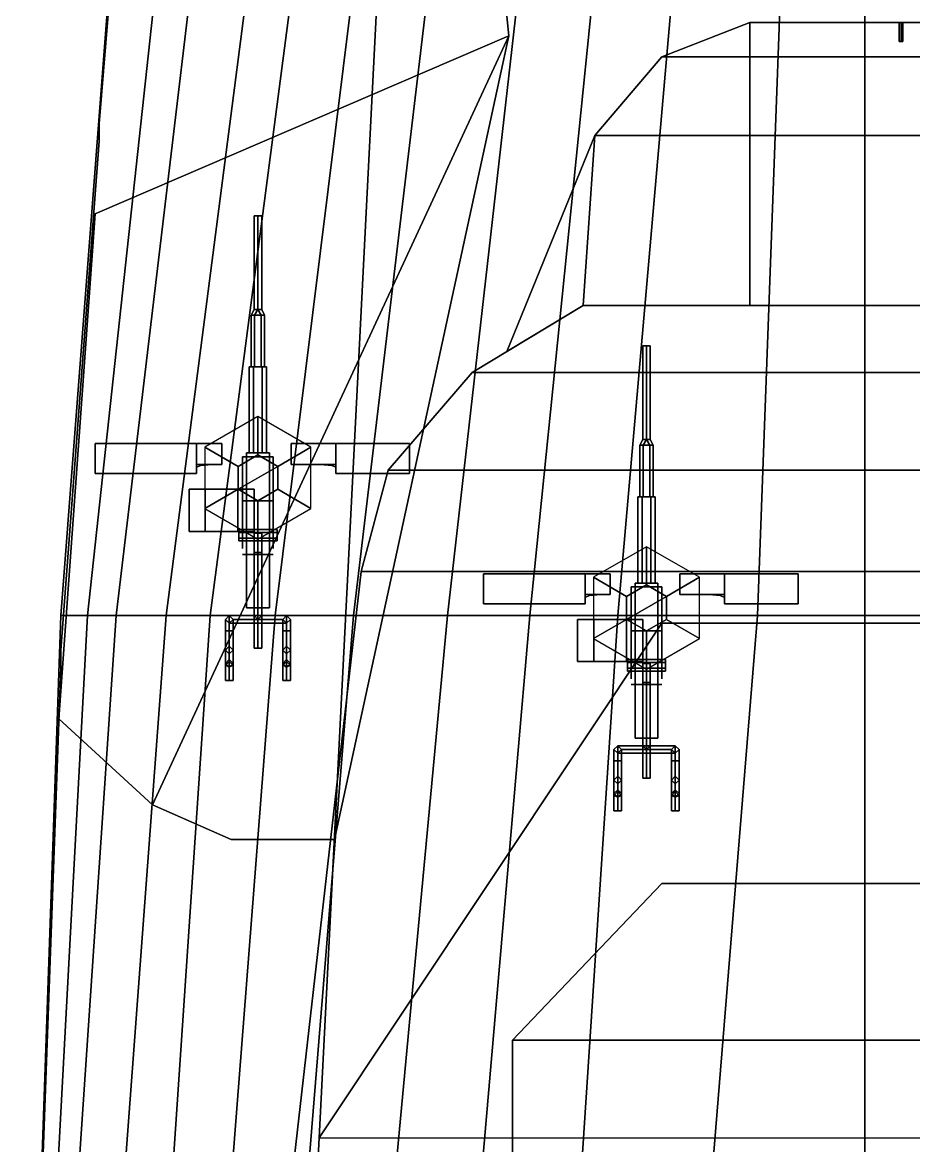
# Model space of a CAD drawing. Header units: millimetres. Extents: x -6 to 6, y -47 to 81.
# Drawn here: x -4.88 to -0.22, y 19.86 to 25.73 of the extents above; entities that cross this region are included whole.
import ezdxf

# ---------------------------------------------------------------- set-up
doc = ezdxf.new("R2010")
doc.units = ezdxf.units.MM
for name, color, linetype in [('gun', 1, 'Continuous'), ('rainings', 4, 'Continuous'), ('sleeve', 5, 'Continuous'), ('superstructure', 6, 'Continuous'), ('turret', 2, 'Continuous')]:
    doc.layers.add(name, color=color, linetype=linetype)

msp = doc.modelspace()

# ---------------------------------------------------------------- linework, layer by layer
for points in [[(-4.24, 28.35, 4.14), (-3.92, 28.35, 2.68), (-4.54, 22.63, 2.68), (-4.68, 22.63, 3.78)], [(-3.92, 28.35, 2.68), (-3.71, 28.35, 1.93), (-4.39, 22.63, 1.93), (-4.54, 22.63, 2.68)], [(-3.71, 28.35, 1.93), (-3.39, 28.35, 0.74), (-4.13, 22.63, 0.74), (-4.39, 22.63, 1.93)], [(-3.39, 28.35, 0.74), (-3.15, 28.35, 0.01), (-3.9, 22.63, 0.01), (-4.13, 22.63, 0.74)], [(-3.15, 28.35, 0.01), (-2.85, 28.35, -0.78), (-3.56, 22.63, -0.78), (-3.9, 22.63, 0.01)], [(-2.85, 28.35, -0.78), (-2.47, 28.35, -1.46), (-3.15, 22.63, -1.46), (-3.56, 22.63, -0.78)], [(-2.47, 28.35, -1.46), (-2.01, 28.35, -2.05), (-2.66, 22.63, -2.05), (-3.15, 22.63, -1.46)], [(-2.01, 28.35, -2.05), (-1.65, 28.35, -2.4), (-2.23, 22.63, -2.4), (-2.66, 22.63, -2.05)], [(-1.65, 28.35, -2.4), (-1.27, 28.35, -2.71), (-1.77, 22.63, -2.71), (-2.23, 22.63, -2.4)], [(-1.27, 28.35, -2.71), (-0.83, 28.35, -2.97), (-1.04, 22.63, -3.09), (-1.77, 22.63, -2.71)], [(-0.83, 28.35, -2.97), (-0.48, 28.35, -3.12), (-0.48, 22.63, -3.18), (-1.04, 22.63, -3.09)], [(0, 22.63, -3.2), (-0.48, 22.63, -3.18), (-0.48, 28.35, -3.12), (0, 28.35, -3.2)], [(-4.68, 22.63, 3.78), (-4.54, 22.63, 2.68), (-4.85, 16.85, 2.52), (-4.88, 16.85, 3.59)], [(-4.54, 22.63, 2.68), (-4.39, 22.63, 1.93), (-4.78, 16.85, 1.93), (-4.85, 16.85, 2.52)], [(-4.39, 22.63, 1.93), (-4.13, 22.63, 0.74), (-4.56, 16.85, 0.61), (-4.78, 16.85, 1.93)], [(-4.13, 22.63, 0.74), (-3.9, 22.63, 0.01), (-4.29, 16.85, -0.38), (-4.56, 16.85, 0.61)], [(-3.9, 22.63, 0.01), (-3.56, 22.63, -0.78), (-4.01, 16.85, -1.05), (-4.29, 16.85, -0.38)], [(-3.56, 22.63, -0.78), (-3.15, 22.63, -1.46), (-3.62, 16.85, -1.63), (-4.01, 16.85, -1.05)], [(-3.15, 22.63, -1.46), (-2.66, 22.63, -2.05), (-3.2, 16.85, -2.05), (-3.62, 16.85, -1.63)], [(-2.66, 22.63, -2.05), (-2.23, 22.63, -2.4), (-2.73, 16.85, -2.4), (-3.2, 16.85, -2.05)], [(-2.23, 22.63, -2.4), (-1.77, 22.63, -2.71), (-2.15, 16.85, -2.71), (-2.73, 16.85, -2.4)], [(-1.77, 22.63, -2.71), (-1.04, 22.63, -3.09), (-1.51, 16.85, -2.96), (-2.15, 16.85, -2.71)], [(-1.04, 22.63, -3.09), (-0.48, 22.63, -3.18), (-0.48, 16.85, -3.2), (-1.51, 16.85, -2.96)], [(0, 16.85, -3.2), (-0.48, 16.85, -3.2), (-0.48, 22.63, -3.18), (0, 22.63, -3.2)]]:
    msp.add_3dface(points)
at = {"layer": 'gun'}
for points in [[(-3.65, 24.72, 7.76), (-3.67, 24.72, 7.74), (-3.67, 24.23, 7.74), (-3.65, 24.23, 7.76)], [(-3.67, 24.72, 7.74), (-3.65, 24.72, 7.72), (-3.65, 24.23, 7.72), (-3.67, 24.23, 7.74)], [(-3.63, 24.72, 7.74), (-3.65, 24.72, 7.72), (-3.67, 24.72, 7.74), (-3.65, 24.72, 7.76)], [(-3.63, 24.72, 7.74), (-3.65, 24.72, 7.76), (-3.65, 24.23, 7.76), (-3.63, 24.23, 7.74)], [(-3.65, 24.72, 7.72), (-3.63, 24.72, 7.74), (-3.63, 24.23, 7.74), (-3.65, 24.23, 7.72)], [(-1.6, 24.04, 9.68), (-1.62, 24.04, 9.66), (-1.64, 24.04, 9.68), (-1.62, 24.04, 9.7)], [(-1.64, 24.04, 9.68), (-1.62, 24.04, 9.66), (-1.62, 23.55, 9.66), (-1.64, 23.55, 9.68)], [(-1.62, 24.04, 9.7), (-1.64, 24.04, 9.68), (-1.64, 23.55, 9.68), (-1.62, 23.55, 9.7)], [(-1.62, 24.04, 9.66), (-1.6, 24.04, 9.68), (-1.6, 23.55, 9.68), (-1.62, 23.55, 9.66)], [(-1.6, 24.04, 9.68), (-1.62, 24.04, 9.7), (-1.62, 23.55, 9.7), (-1.6, 23.55, 9.68)]]:
    msp.add_3dface(points, dxfattribs=at)
at = {"layer": 'rainings'}
for points in [[(-4.48, 25.2, 4.62), (-4.48, 25.2, 4.67), (-4.26, 27.87, 4.85), (-4.26, 27.87, 4.79)], [(-4.48, 25.2, 4.67), (-4.48, 25.2, 4.62), (-4.26, 27.87, 4.79), (-4.26, 27.87, 4.85)], [(-4.48, 25.2, 5.04), (-4.48, 25.2, 5.09), (-4.26, 27.87, 5.27), (-4.26, 27.87, 5.21)], [(-4.48, 25.2, 5.09), (-4.48, 25.2, 5.04), (-4.26, 27.87, 5.21), (-4.26, 27.87, 5.27)], [(-4.48, 25.11, 5.12), (-4.48, 25.2, 5.12), (-4.48, 25.2, 3.94), (-4.48, 25.11, 3.93)], [(-4.48, 25.2, 5.12), (-4.48, 25.11, 5.12), (-4.48, 25.11, 3.93), (-4.48, 25.2, 3.94)], [(-4.68, 22.45, 4.52), (-4.68, 22.45, 4.47), (-4.48, 25.11, 4.61), (-4.48, 25.11, 4.67)], [(-4.68, 22.45, 4.47), (-4.68, 22.45, 4.52), (-4.48, 25.11, 4.67), (-4.48, 25.11, 4.61)], [(-4.68, 22.45, 4.94), (-4.68, 22.45, 4.89), (-4.48, 25.11, 5.03), (-4.48, 25.11, 5.09)], [(-4.68, 22.45, 4.89), (-4.68, 22.45, 4.94), (-4.48, 25.11, 5.09), (-4.48, 25.11, 5.03)], [(-4.68, 22.36, 4.97), (-4.68, 22.45, 4.97), (-4.68, 22.45, 3.77), (-4.68, 22.36, 3.76)], [(-4.68, 22.45, 4.97), (-4.68, 22.36, 4.97), (-4.68, 22.36, 3.76), (-4.68, 22.45, 3.77)], [(-4.78, 19.58, 4.38), (-4.78, 19.58, 4.33), (-4.68, 22.36, 4.46), (-4.68, 22.36, 4.52)], [(-4.78, 19.58, 4.33), (-4.78, 19.58, 4.38), (-4.68, 22.36, 4.52), (-4.68, 22.36, 4.46)], [(-4.78, 19.58, 4.8), (-4.78, 19.58, 4.75), (-4.68, 22.36, 4.88), (-4.68, 22.36, 4.94)], [(-4.78, 19.58, 4.75), (-4.78, 19.58, 4.8), (-4.68, 22.36, 4.94), (-4.68, 22.36, 4.88)]]:
    msp.add_3dface(points, dxfattribs=at)
at = {"layer": 'sleeve'}
for points in [[(-0.3, 25.73, 8.65), (-0.29, 25.73, 8.64), (-0.29, 25.63, 8.64), (-0.3, 25.63, 8.65)], [(-0.29, 25.73, 8.66), (-0.3, 25.73, 8.65), (-0.3, 25.63, 8.65), (-0.29, 25.63, 8.66)], [(-0.29, 25.73, 8.64), (-0.28, 25.73, 8.65), (-0.28, 25.63, 8.65), (-0.29, 25.63, 8.64)], [(-0.28, 25.73, 8.65), (-0.29, 25.73, 8.66), (-0.29, 25.63, 8.66), (-0.28, 25.63, 8.65)], [(-0.29, 25.63, 8.66), (-0.3, 25.63, 8.65), (-0.29, 25.63, 8.64), (-0.28, 25.63, 8.65)], [(-3.65, 24.23, 7.76), (-3.67, 24.23, 7.74), (-3.685, 24.2, 7.74), (-3.6675, 24.2, 7.7703)], [(-3.67, 24.23, 7.74), (-3.65, 24.23, 7.72), (-3.6675, 24.2, 7.7097), (-3.685, 24.2, 7.74)], [(-3.6675, 24.2, 7.7703), (-3.685, 24.2, 7.74), (-3.685, 23.93, 7.74), (-3.6675, 23.93, 7.7703)], [(-3.685, 24.2, 7.74), (-3.6675, 24.2, 7.7097), (-3.6675, 23.93, 7.7097), (-3.685, 23.93, 7.74)], [(-3.65, 24.23, 7.76), (-3.65, 24.23, 7.76), (-3.6675, 24.2, 7.7703), (-3.6325, 24.2, 7.7703)], [(-3.65, 24.23, 7.72), (-3.65, 24.23, 7.72), (-3.6325, 24.2, 7.7097), (-3.6675, 24.2, 7.7097)], [(-3.6325, 24.2, 7.7703), (-3.6675, 24.2, 7.7703), (-3.6675, 23.93, 7.7703), (-3.6325, 23.93, 7.7703)], [(-3.6675, 24.2, 7.7097), (-3.6325, 24.2, 7.7097), (-3.6325, 23.93, 7.7097), (-3.6675, 23.93, 7.7097)], [(-3.63, 24.23, 7.74), (-3.65, 24.23, 7.76), (-3.6325, 24.2, 7.7703), (-3.615, 24.2, 7.74)], [(-3.65, 24.23, 7.72), (-3.63, 24.23, 7.74), (-3.615, 24.2, 7.74), (-3.6325, 24.2, 7.7097)], [(-3.615, 24.2, 7.74), (-3.6325, 24.2, 7.7703), (-3.6325, 23.93, 7.7703), (-3.615, 23.93, 7.74)], [(-3.6325, 24.2, 7.7097), (-3.615, 24.2, 7.74), (-3.615, 23.93, 7.74), (-3.6325, 23.93, 7.7097)], [(-3.6725, 23.93, 7.779), (-3.695, 23.93, 7.74), (-3.695, 23.48, 7.74), (-3.6725, 23.48, 7.779)], [(-3.695, 23.93, 7.74), (-3.6725, 23.93, 7.701), (-3.6725, 23.48, 7.701), (-3.695, 23.48, 7.74)], [(-3.605, 23.93, 7.74), (-3.695, 23.93, 7.74), (-3.6725, 23.93, 7.779), (-3.6275, 23.93, 7.779)], [(-3.6275, 23.93, 7.701), (-3.6725, 23.93, 7.701), (-3.695, 23.93, 7.74), (-3.605, 23.93, 7.74)], [(-3.6275, 23.93, 7.779), (-3.6725, 23.93, 7.779), (-3.6725, 23.48, 7.779), (-3.6275, 23.48, 7.779)], [(-3.6725, 23.93, 7.701), (-3.6275, 23.93, 7.701), (-3.6275, 23.48, 7.701), (-3.6725, 23.48, 7.701)], [(-3.605, 23.93, 7.74), (-3.6275, 23.93, 7.779), (-3.6275, 23.48, 7.779), (-3.605, 23.48, 7.74)], [(-3.6275, 23.93, 7.701), (-3.605, 23.93, 7.74), (-3.605, 23.48, 7.74), (-3.6275, 23.48, 7.701)], [(-1.64, 23.55, 9.68), (-1.62, 23.55, 9.66), (-1.6375, 23.52, 9.6497), (-1.655, 23.52, 9.68)], [(-1.62, 23.55, 9.7), (-1.64, 23.55, 9.68), (-1.655, 23.52, 9.68), (-1.6375, 23.52, 9.7103)], [(-1.62, 23.55, 9.66), (-1.62, 23.55, 9.66), (-1.6025, 23.52, 9.6497), (-1.6375, 23.52, 9.6497)], [(-1.62, 23.55, 9.7), (-1.62, 23.55, 9.7), (-1.6375, 23.52, 9.7103), (-1.6025, 23.52, 9.7103)], [(-1.62, 23.55, 9.66), (-1.6, 23.55, 9.68), (-1.585, 23.52, 9.68), (-1.6025, 23.52, 9.6497)], [(-1.6, 23.55, 9.68), (-1.62, 23.55, 9.7), (-1.6025, 23.52, 9.7103), (-1.585, 23.52, 9.68)], [(-1.655, 23.52, 9.68), (-1.6375, 23.52, 9.6497), (-1.6375, 23.25, 9.6497), (-1.655, 23.25, 9.68)], [(-1.6375, 23.52, 9.7103), (-1.655, 23.52, 9.68), (-1.655, 23.25, 9.68), (-1.6375, 23.25, 9.7103)], [(-1.6375, 23.52, 9.6497), (-1.6025, 23.52, 9.6497), (-1.6025, 23.25, 9.6497), (-1.6375, 23.25, 9.6497)], [(-1.6025, 23.52, 9.7103), (-1.6375, 23.52, 9.7103), (-1.6375, 23.25, 9.7103), (-1.6025, 23.25, 9.7103)], [(-1.6025, 23.52, 9.6497), (-1.585, 23.52, 9.68), (-1.585, 23.25, 9.68), (-1.6025, 23.25, 9.6497)], [(-1.585, 23.52, 9.68), (-1.6025, 23.52, 9.7103), (-1.6025, 23.25, 9.7103), (-1.585, 23.25, 9.68)], [(-3.59, 23.48, 7.81), (-3.59, 23.48, 7.69), (-3.71, 23.48, 7.69), (-3.71, 23.48, 7.81)], [(-3.71, 22.67, 7.81), (-3.59, 22.67, 7.81), (-3.59, 23.48, 7.81), (-3.71, 23.48, 7.81)], [(-3.71, 23.48, 7.69), (-3.59, 23.48, 7.69), (-3.59, 22.67, 7.69), (-3.71, 22.67, 7.69)], [(-3.71, 23.48, 7.81), (-3.71, 23.48, 7.69), (-3.71, 22.67, 7.69), (-3.71, 22.67, 7.81)], [(-3.59, 22.67, 7.81), (-3.59, 22.67, 7.69), (-3.59, 23.48, 7.69), (-3.59, 23.48, 7.81)], [(-3.925, 23.29, 8.0172), (-4.01, 23.29, 7.87), (-4.01, 23.07, 7.87), (-3.925, 23.07, 8.0172)], [(-3.67, 23.29, 7.87), (-4.01, 23.29, 7.87), (-3.925, 23.29, 8.0172), (-3.755, 23.29, 8.0172)], [(-4.01, 23.29, 7.87), (-3.925, 23.29, 7.7228), (-3.925, 23.07, 7.7228), (-4.01, 23.07, 7.87)], [(-3.755, 23.29, 7.7228), (-3.925, 23.29, 7.7228), (-4.01, 23.29, 7.87), (-3.67, 23.29, 7.87)], [(-3.925, 23.29, 7.7228), (-3.755, 23.29, 7.7228), (-3.755, 23.07, 7.7228), (-3.925, 23.07, 7.7228)], [(-3.755, 23.29, 8.0172), (-3.925, 23.29, 8.0172), (-3.925, 23.07, 8.0172), (-3.755, 23.07, 8.0172)], [(-3.67, 23.29, 7.87), (-3.755, 23.29, 8.0172), (-3.755, 23.07, 8.0172), (-3.67, 23.07, 7.87)], [(-3.755, 23.29, 7.7228), (-3.67, 23.29, 7.87), (-3.67, 23.07, 7.87), (-3.755, 23.07, 7.7228)], [(-1.5975, 23.25, 9.641), (-1.6425, 23.25, 9.641), (-1.665, 23.25, 9.68), (-1.575, 23.25, 9.68)], [(-1.575, 23.25, 9.68), (-1.665, 23.25, 9.68), (-1.6425, 23.25, 9.719), (-1.5975, 23.25, 9.719)], [(-1.665, 23.25, 9.68), (-1.6425, 23.25, 9.641), (-1.6425, 22.8, 9.641), (-1.665, 22.8, 9.68)], [(-1.6425, 23.25, 9.719), (-1.665, 23.25, 9.68), (-1.665, 22.8, 9.68), (-1.6425, 22.8, 9.719)], [(-1.6425, 23.25, 9.641), (-1.5975, 23.25, 9.641), (-1.5975, 22.8, 9.641), (-1.6425, 22.8, 9.641)], [(-1.5975, 23.25, 9.719), (-1.6425, 23.25, 9.719), (-1.6425, 22.8, 9.719), (-1.5975, 22.8, 9.719)], [(-1.5975, 23.25, 9.641), (-1.575, 23.25, 9.68), (-1.575, 22.8, 9.68), (-1.5975, 22.8, 9.641)], [(-1.575, 23.25, 9.68), (-1.5975, 23.25, 9.719), (-1.5975, 22.8, 9.719), (-1.575, 22.8, 9.68)], [(-4.01, 23.07, 7.87), (-3.67, 23.07, 7.87), (-3.755, 23.07, 8.0172), (-3.925, 23.07, 8.0172)], [(-3.925, 23.07, 7.7228), (-3.755, 23.07, 7.7228), (-3.67, 23.07, 7.87), (-4.01, 23.07, 7.87)], [(-3.55, 23.065, 7.756), (-3.55, 23.08, 7.73), (-3.75, 23.08, 7.73), (-3.75, 23.065, 7.756)], [(-3.55, 23.08, 7.73), (-3.55, 23.065, 7.704), (-3.75, 23.065, 7.704), (-3.75, 23.08, 7.73)], [(-3.75, 23.035, 7.756), (-3.75, 23.065, 7.756), (-3.75, 23.08, 7.73), (-3.75, 23.02, 7.73)], [(-3.75, 23.02, 7.73), (-3.75, 23.08, 7.73), (-3.75, 23.065, 7.704), (-3.75, 23.035, 7.704)], [(-3.55, 23.02, 7.73), (-3.55, 23.08, 7.73), (-3.55, 23.065, 7.756), (-3.55, 23.035, 7.756)], [(-3.55, 23.035, 7.704), (-3.55, 23.065, 7.704), (-3.55, 23.08, 7.73), (-3.55, 23.02, 7.73)], [(-3.55, 23.035, 7.756), (-3.55, 23.065, 7.756), (-3.75, 23.065, 7.756), (-3.75, 23.035, 7.756)], [(-3.55, 23.065, 7.704), (-3.55, 23.035, 7.704), (-3.75, 23.035, 7.704), (-3.75, 23.065, 7.704)], [(-3.55, 23.02, 7.73), (-3.55, 23.035, 7.756), (-3.75, 23.035, 7.756), (-3.75, 23.02, 7.73)], [(-3.55, 23.035, 7.704), (-3.55, 23.02, 7.73), (-3.75, 23.02, 7.73), (-3.75, 23.035, 7.704)], [(-3.65, 23.06, 7.69), (-3.67, 23.06, 7.67), (-3.67, 22.63, 7.67), (-3.65, 22.61, 7.69)], [(-3.67, 23.06, 7.67), (-3.65, 23.06, 7.65), (-3.65, 22.61, 7.65), (-3.67, 22.63, 7.67)], [(-3.63, 23.06, 7.67), (-3.65, 23.06, 7.69), (-3.65, 22.61, 7.69), (-3.63, 22.63, 7.67)], [(-3.65, 23.06, 7.65), (-3.63, 23.06, 7.67), (-3.63, 22.63, 7.67), (-3.65, 22.61, 7.65)], [(-3.63, 22.96, 8.06), (-3.65, 22.96, 8.04), (-3.67, 22.96, 8.06), (-3.65, 22.96, 8.08)], [(-3.67, 22.96, 8.06), (-3.65, 22.96, 8.04), (-3.65, 22.46, 8.04), (-3.67, 22.46, 8.06)], [(-3.65, 22.96, 8.08), (-3.67, 22.96, 8.06), (-3.67, 22.46, 8.06), (-3.65, 22.46, 8.08)], [(-3.65, 22.96, 8.04), (-3.63, 22.96, 8.06), (-3.63, 22.46, 8.06), (-3.65, 22.46, 8.04)], [(-3.63, 22.96, 8.06), (-3.65, 22.96, 8.08), (-3.65, 22.46, 8.08), (-3.63, 22.46, 8.06)], [(-3.73, 22.95, 8.16), (-3.69, 22.95, 8.2293), (-3.61, 22.95, 8.2293), (-3.57, 22.95, 8.16)], [(-3.57, 22.95, 8.16), (-3.61, 22.95, 8.2293), (-3.69, 22.95, 8.2293), (-3.73, 22.95, 8.16)], [(-3.61, 22.95, 8.0907), (-3.57, 22.95, 8.16), (-3.73, 22.95, 8.16), (-3.69, 22.95, 8.0907)], [(-3.69, 22.95, 8.0907), (-3.73, 22.95, 8.16), (-3.57, 22.95, 8.16), (-3.61, 22.95, 8.0907)], [(-3.65, 22.95, 7.81), (-3.65, 22.81, 8.05), (-3.65, 22.71, 8.05), (-3.65, 22.86, 7.81)], [(-3.65, 22.86, 7.81), (-3.65, 22.71, 8.05), (-3.65, 22.81, 8.05), (-3.65, 22.95, 7.81)], [(-1.68, 22.8, 9.75), (-1.68, 22.8, 9.63), (-1.68, 21.99, 9.63), (-1.68, 21.99, 9.75)], [(-1.68, 22.8, 9.63), (-1.56, 22.8, 9.63), (-1.56, 21.99, 9.63), (-1.68, 21.99, 9.63)], [(-1.68, 21.99, 9.75), (-1.56, 21.99, 9.75), (-1.56, 22.8, 9.75), (-1.68, 22.8, 9.75)], [(-1.56, 22.8, 9.75), (-1.56, 22.8, 9.63), (-1.68, 22.8, 9.63), (-1.68, 22.8, 9.75)], [(-1.56, 21.99, 9.75), (-1.56, 21.99, 9.63), (-1.56, 22.8, 9.63), (-1.56, 22.8, 9.75)], [(-3.71, 22.67, 7.69), (-3.59, 22.67, 7.69), (-3.59, 22.67, 7.81), (-3.71, 22.67, 7.81)], [(-3.8, 22.63, 7.67), (-3.82, 22.61, 7.65), (-3.82, 22.61, 7.85), (-3.8, 22.63, 7.87)], [(-3.8, 22.63, 7.87), (-3.82, 22.61, 7.85), (-3.82, 22.55, 7.91), (-3.8, 22.55, 7.93)], [(-3.82, 22.61, 7.65), (-3.8, 22.59, 7.67), (-3.8, 22.59, 7.83), (-3.82, 22.61, 7.85)], [(-3.82, 22.61, 7.85), (-3.8, 22.59, 7.83), (-3.8, 22.55, 7.89), (-3.82, 22.55, 7.91)], [(-3.8, 22.63, 7.67), (-3.78, 22.61, 7.69), (-3.52, 22.61, 7.69), (-3.5, 22.63, 7.67)], [(-3.78, 22.61, 7.65), (-3.8, 22.63, 7.67), (-3.5, 22.63, 7.67), (-3.52, 22.61, 7.65)], [(-3.78, 22.61, 7.65), (-3.8, 22.63, 7.67), (-3.8, 22.63, 7.87), (-3.78, 22.61, 7.85)], [(-3.78, 22.61, 7.85), (-3.8, 22.63, 7.87), (-3.8, 22.55, 7.93), (-3.78, 22.55, 7.91)], [(-3.8, 22.59, 7.67), (-3.78, 22.61, 7.65), (-3.78, 22.61, 7.85), (-3.8, 22.59, 7.83)], [(-3.78, 22.61, 7.69), (-3.8, 22.59, 7.67), (-3.5, 22.59, 7.67), (-3.52, 22.61, 7.69)], [(-3.8, 22.59, 7.67), (-3.78, 22.61, 7.65), (-3.52, 22.61, 7.65), (-3.5, 22.59, 7.67)], [(-3.8, 22.59, 7.83), (-3.78, 22.61, 7.85), (-3.78, 22.55, 7.91), (-3.8, 22.55, 7.89)], [(-3.5, 22.63, 7.67), (-3.52, 22.61, 7.65), (-3.52, 22.61, 7.85), (-3.5, 22.63, 7.87)], [(-3.5, 22.63, 7.87), (-3.52, 22.61, 7.85), (-3.52, 22.55, 7.91), (-3.5, 22.55, 7.93)], [(-3.52, 22.61, 7.65), (-3.5, 22.59, 7.67), (-3.5, 22.59, 7.83), (-3.52, 22.61, 7.85)], [(-3.52, 22.61, 7.85), (-3.5, 22.59, 7.83), (-3.5, 22.55, 7.89), (-3.52, 22.55, 7.91)], [(-3.48, 22.61, 7.65), (-3.5, 22.63, 7.67), (-3.5, 22.63, 7.87), (-3.48, 22.61, 7.85)], [(-3.48, 22.61, 7.85), (-3.5, 22.63, 7.87), (-3.5, 22.55, 7.93), (-3.48, 22.55, 7.91)], [(-3.5, 22.59, 7.67), (-3.48, 22.61, 7.65), (-3.48, 22.61, 7.85), (-3.5, 22.59, 7.83)], [(-3.5, 22.59, 7.83), (-3.48, 22.61, 7.85), (-3.48, 22.55, 7.91), (-3.5, 22.55, 7.89)], [(-1.725, 22.61, 9.6628), (-1.895, 22.61, 9.6628), (-1.98, 22.61, 9.81), (-1.64, 22.61, 9.81)], [(-1.98, 22.61, 9.81), (-1.895, 22.61, 9.6628), (-1.895, 22.39, 9.6628), (-1.98, 22.39, 9.81)], [(-1.64, 22.61, 9.81), (-1.98, 22.61, 9.81), (-1.895, 22.61, 9.9572), (-1.725, 22.61, 9.9572)], [(-1.895, 22.61, 9.9572), (-1.98, 22.61, 9.81), (-1.98, 22.39, 9.81), (-1.895, 22.39, 9.9572)], [(-1.725, 22.61, 9.9572), (-1.895, 22.61, 9.9572), (-1.895, 22.39, 9.9572), (-1.725, 22.39, 9.9572)], [(-1.895, 22.61, 9.6628), (-1.725, 22.61, 9.6628), (-1.725, 22.39, 9.6628), (-1.895, 22.39, 9.6628)], [(-1.725, 22.61, 9.6628), (-1.64, 22.61, 9.81), (-1.64, 22.39, 9.81), (-1.725, 22.39, 9.6628)], [(-1.64, 22.61, 9.81), (-1.725, 22.61, 9.9572), (-1.725, 22.39, 9.9572), (-1.64, 22.39, 9.81)], [(-3.8, 22.55, 7.93), (-3.82, 22.55, 7.91), (-3.82, 22.45, 7.91), (-3.8, 22.47, 7.93)], [(-3.82, 22.55, 7.91), (-3.8, 22.55, 7.89), (-3.8, 22.47, 7.89), (-3.82, 22.45, 7.91)], [(-3.78, 22.55, 7.91), (-3.8, 22.55, 7.93), (-3.8, 22.47, 7.93), (-3.78, 22.45, 7.91)], [(-3.8, 22.55, 7.89), (-3.78, 22.55, 7.91), (-3.78, 22.45, 7.91), (-3.8, 22.47, 7.89)], [(-3.5, 22.55, 7.93), (-3.52, 22.55, 7.91), (-3.52, 22.45, 7.91), (-3.5, 22.47, 7.93)], [(-3.52, 22.55, 7.91), (-3.5, 22.55, 7.89), (-3.5, 22.47, 7.89), (-3.52, 22.45, 7.91)], [(-3.48, 22.55, 7.91), (-3.5, 22.55, 7.93), (-3.5, 22.47, 7.93), (-3.48, 22.45, 7.91)], [(-3.5, 22.55, 7.89), (-3.48, 22.55, 7.91), (-3.48, 22.45, 7.91), (-3.5, 22.47, 7.89)], [(-3.8, 22.47, 7.98), (-3.82, 22.45, 7.96), (-3.82, 22.38, 8.01), (-3.8, 22.4, 8.03)], [(-3.8, 22.47, 7.83), (-3.82, 22.45, 7.85), (-3.82, 22.45, 7.96), (-3.8, 22.47, 7.98)], [(-3.8, 22.39, 7.77), (-3.82, 22.37, 7.8), (-3.82, 22.45, 7.85), (-3.8, 22.47, 7.83)], [(-3.82, 22.45, 7.96), (-3.8, 22.43, 7.94), (-3.8, 22.36, 7.99), (-3.82, 22.38, 8.01)], [(-3.82, 22.45, 7.85), (-3.8, 22.43, 7.87), (-3.8, 22.43, 7.94), (-3.82, 22.45, 7.96)], [(-3.82, 22.37, 7.8), (-3.8, 22.36, 7.82), (-3.8, 22.43, 7.87), (-3.82, 22.45, 7.85)], [(-3.78, 22.45, 7.96), (-3.8, 22.47, 7.98), (-3.8, 22.4, 8.03), (-3.78, 22.38, 8.01)], [(-3.78, 22.45, 7.85), (-3.8, 22.47, 7.83), (-3.8, 22.47, 7.98), (-3.78, 22.45, 7.96)], [(-3.78, 22.37, 7.8), (-3.8, 22.39, 7.77), (-3.8, 22.47, 7.83), (-3.78, 22.45, 7.85)], [(-3.8, 22.43, 7.94), (-3.78, 22.45, 7.96), (-3.78, 22.38, 8.01), (-3.8, 22.36, 7.99)], [(-3.8, 22.43, 7.87), (-3.78, 22.45, 7.85), (-3.78, 22.45, 7.96), (-3.8, 22.43, 7.94)], [(-3.8, 22.36, 7.82), (-3.78, 22.37, 7.8), (-3.78, 22.45, 7.85), (-3.8, 22.43, 7.87)], [(-3.65, 22.46, 8.08), (-3.67, 22.46, 8.06), (-3.65, 22.46, 8.04), (-3.63, 22.46, 8.06)], [(-3.5, 22.47, 7.98), (-3.52, 22.45, 7.96), (-3.52, 22.38, 8.01), (-3.5, 22.4, 8.03)], [(-3.5, 22.47, 7.83), (-3.52, 22.45, 7.85), (-3.52, 22.45, 7.96), (-3.5, 22.47, 7.98)], [(-3.5, 22.39, 7.77), (-3.52, 22.37, 7.8), (-3.52, 22.45, 7.85), (-3.5, 22.47, 7.83)], [(-3.52, 22.45, 7.96), (-3.5, 22.43, 7.94), (-3.5, 22.36, 7.99), (-3.52, 22.38, 8.01)], [(-3.52, 22.45, 7.85), (-3.5, 22.43, 7.87), (-3.5, 22.43, 7.94), (-3.52, 22.45, 7.96)], [(-3.52, 22.37, 7.8), (-3.5, 22.36, 7.82), (-3.5, 22.43, 7.87), (-3.52, 22.45, 7.85)], [(-3.48, 22.45, 7.96), (-3.5, 22.47, 7.98), (-3.5, 22.4, 8.03), (-3.48, 22.38, 8.01)], [(-3.48, 22.45, 7.85), (-3.5, 22.47, 7.83), (-3.5, 22.47, 7.98), (-3.48, 22.45, 7.96)], [(-3.48, 22.37, 7.8), (-3.5, 22.39, 7.77), (-3.5, 22.47, 7.83), (-3.48, 22.45, 7.85)], [(-3.5, 22.43, 7.94), (-3.48, 22.45, 7.96), (-3.48, 22.38, 8.01), (-3.5, 22.36, 7.99)], [(-3.5, 22.43, 7.87), (-3.48, 22.45, 7.85), (-3.48, 22.45, 7.96), (-3.5, 22.43, 7.94)], [(-3.5, 22.36, 7.82), (-3.48, 22.37, 7.8), (-3.48, 22.45, 7.85), (-3.5, 22.43, 7.87)], [(-3.82, 22.29, 8.01), (-3.8, 22.29, 8.03), (-3.8, 22.4, 8.03), (-3.82, 22.38, 8.01)], [(-3.8, 22.39, 7.77), (-3.78, 22.37, 7.8), (-3.8, 22.36, 7.82), (-3.82, 22.37, 7.8)], [(-3.8, 22.29, 7.99), (-3.82, 22.29, 8.01), (-3.82, 22.38, 8.01), (-3.8, 22.36, 7.99)], [(-3.8, 22.29, 8.03), (-3.78, 22.29, 8.01), (-3.78, 22.38, 8.01), (-3.8, 22.4, 8.03)], [(-3.78, 22.29, 8.01), (-3.8, 22.29, 7.99), (-3.8, 22.36, 7.99), (-3.78, 22.38, 8.01)], [(-3.52, 22.29, 8.01), (-3.5, 22.29, 8.03), (-3.5, 22.4, 8.03), (-3.52, 22.38, 8.01)], [(-3.5, 22.39, 7.77), (-3.48, 22.37, 7.8), (-3.5, 22.36, 7.82), (-3.52, 22.37, 7.8)], [(-3.5, 22.29, 7.99), (-3.52, 22.29, 8.01), (-3.52, 22.38, 8.01), (-3.5, 22.36, 7.99)], [(-3.5, 22.29, 8.03), (-3.48, 22.29, 8.01), (-3.48, 22.38, 8.01), (-3.5, 22.4, 8.03)], [(-3.48, 22.29, 8.01), (-3.5, 22.29, 7.99), (-3.5, 22.36, 7.99), (-3.48, 22.38, 8.01)], [(-1.895, 22.39, 9.6628), (-1.725, 22.39, 9.6628), (-1.64, 22.39, 9.81), (-1.98, 22.39, 9.81)], [(-1.98, 22.39, 9.81), (-1.64, 22.39, 9.81), (-1.725, 22.39, 9.9572), (-1.895, 22.39, 9.9572)], [(-1.72, 22.34, 9.67), (-1.72, 22.4, 9.67), (-1.72, 22.385, 9.644), (-1.72, 22.355, 9.644)], [(-1.72, 22.355, 9.696), (-1.72, 22.385, 9.696), (-1.72, 22.4, 9.67), (-1.72, 22.34, 9.67)], [(-1.52, 22.4, 9.67), (-1.52, 22.385, 9.644), (-1.72, 22.385, 9.644), (-1.72, 22.4, 9.67)], [(-1.52, 22.385, 9.696), (-1.52, 22.4, 9.67), (-1.72, 22.4, 9.67), (-1.72, 22.385, 9.696)], [(-1.52, 22.385, 9.644), (-1.52, 22.355, 9.644), (-1.72, 22.355, 9.644), (-1.72, 22.385, 9.644)], [(-1.52, 22.355, 9.696), (-1.52, 22.385, 9.696), (-1.72, 22.385, 9.696), (-1.72, 22.355, 9.696)], [(-1.64, 22.38, 9.61), (-1.62, 22.38, 9.59), (-1.62, 21.93, 9.59), (-1.64, 21.95, 9.61)], [(-1.62, 22.38, 9.63), (-1.64, 22.38, 9.61), (-1.64, 21.95, 9.61), (-1.62, 21.93, 9.63)], [(-1.62, 22.38, 9.59), (-1.6, 22.38, 9.61), (-1.6, 21.95, 9.61), (-1.62, 21.93, 9.59)], [(-1.6, 22.38, 9.61), (-1.62, 22.38, 9.63), (-1.62, 21.93, 9.63), (-1.6, 21.95, 9.61)], [(-1.52, 22.355, 9.644), (-1.52, 22.385, 9.644), (-1.52, 22.4, 9.67), (-1.52, 22.34, 9.67)], [(-1.52, 22.34, 9.67), (-1.52, 22.4, 9.67), (-1.52, 22.385, 9.696), (-1.52, 22.355, 9.696)], [(-1.52, 22.355, 9.644), (-1.52, 22.34, 9.67), (-1.72, 22.34, 9.67), (-1.72, 22.355, 9.644)], [(-1.52, 22.34, 9.67), (-1.52, 22.355, 9.696), (-1.72, 22.355, 9.696), (-1.72, 22.34, 9.67)], [(-3.8, 22.29, 7.99), (-3.78, 22.29, 8.01), (-3.8, 22.29, 8.03), (-3.82, 22.29, 8.01)], [(-3.5, 22.29, 7.99), (-3.48, 22.29, 8.01), (-3.5, 22.29, 8.03), (-3.52, 22.29, 8.01)], [(-1.66, 22.27, 10.0307), (-1.7, 22.27, 10.1), (-1.54, 22.27, 10.1), (-1.58, 22.27, 10.0307)], [(-1.58, 22.27, 10.0307), (-1.54, 22.27, 10.1), (-1.7, 22.27, 10.1), (-1.66, 22.27, 10.0307)], [(-1.54, 22.27, 10.1), (-1.58, 22.27, 10.1693), (-1.66, 22.27, 10.1693), (-1.7, 22.27, 10.1)], [(-1.7, 22.27, 10.1), (-1.66, 22.27, 10.1693), (-1.58, 22.27, 10.1693), (-1.54, 22.27, 10.1)], [(-1.62, 22.28, 10.02), (-1.64, 22.28, 10), (-1.64, 21.78, 10), (-1.62, 21.78, 10.02)], [(-1.64, 22.28, 10), (-1.62, 22.28, 9.98), (-1.62, 21.78, 9.98), (-1.64, 21.78, 10)], [(-1.6, 22.28, 10), (-1.62, 22.28, 9.98), (-1.64, 22.28, 10), (-1.62, 22.28, 10.02)], [(-1.6, 22.28, 10), (-1.62, 22.28, 10.02), (-1.62, 21.78, 10.02), (-1.6, 21.78, 10)], [(-1.62, 22.28, 9.98), (-1.6, 22.28, 10), (-1.6, 21.78, 10), (-1.62, 21.78, 9.98)], [(-1.62, 22.18, 9.75), (-1.62, 22.03, 9.99), (-1.62, 22.13, 9.99), (-1.62, 22.27, 9.75)], [(-1.62, 22.27, 9.75), (-1.62, 22.13, 9.99), (-1.62, 22.03, 9.99), (-1.62, 22.18, 9.75)], [(-1.68, 21.99, 9.63), (-1.56, 21.99, 9.63), (-1.56, 21.99, 9.75), (-1.68, 21.99, 9.75)], [(-1.77, 21.95, 9.81), (-1.79, 21.93, 9.79), (-1.79, 21.87, 9.85), (-1.77, 21.87, 9.87)], [(-1.77, 21.95, 9.61), (-1.79, 21.93, 9.59), (-1.79, 21.93, 9.79), (-1.77, 21.95, 9.81)], [(-1.79, 21.93, 9.79), (-1.77, 21.91, 9.77), (-1.77, 21.87, 9.83), (-1.79, 21.87, 9.85)], [(-1.79, 21.93, 9.59), (-1.77, 21.91, 9.61), (-1.77, 21.91, 9.77), (-1.79, 21.93, 9.79)], [(-1.75, 21.93, 9.79), (-1.77, 21.95, 9.81), (-1.77, 21.87, 9.87), (-1.75, 21.87, 9.85)], [(-1.75, 21.93, 9.59), (-1.77, 21.95, 9.61), (-1.77, 21.95, 9.81), (-1.75, 21.93, 9.79)], [(-1.75, 21.93, 9.59), (-1.77, 21.95, 9.61), (-1.47, 21.95, 9.61), (-1.49, 21.93, 9.59)], [(-1.77, 21.95, 9.61), (-1.75, 21.93, 9.63), (-1.49, 21.93, 9.63), (-1.47, 21.95, 9.61)], [(-1.77, 21.91, 9.77), (-1.75, 21.93, 9.79), (-1.75, 21.87, 9.85), (-1.77, 21.87, 9.83)], [(-1.77, 21.91, 9.61), (-1.75, 21.93, 9.59), (-1.49, 21.93, 9.59), (-1.47, 21.91, 9.61)], [(-1.75, 21.93, 9.63), (-1.77, 21.91, 9.61), (-1.47, 21.91, 9.61), (-1.49, 21.93, 9.63)], [(-1.77, 21.91, 9.61), (-1.75, 21.93, 9.59), (-1.75, 21.93, 9.79), (-1.77, 21.91, 9.77)], [(-1.47, 21.95, 9.81), (-1.49, 21.93, 9.79), (-1.49, 21.87, 9.85), (-1.47, 21.87, 9.87)], [(-1.47, 21.95, 9.61), (-1.49, 21.93, 9.59), (-1.49, 21.93, 9.79), (-1.47, 21.95, 9.81)], [(-1.49, 21.93, 9.79), (-1.47, 21.91, 9.77), (-1.47, 21.87, 9.83), (-1.49, 21.87, 9.85)], [(-1.49, 21.93, 9.59), (-1.47, 21.91, 9.61), (-1.47, 21.91, 9.77), (-1.49, 21.93, 9.79)], [(-1.45, 21.93, 9.79), (-1.47, 21.95, 9.81), (-1.47, 21.87, 9.87), (-1.45, 21.87, 9.85)], [(-1.45, 21.93, 9.59), (-1.47, 21.95, 9.61), (-1.47, 21.95, 9.81), (-1.45, 21.93, 9.79)], [(-1.47, 21.91, 9.77), (-1.45, 21.93, 9.79), (-1.45, 21.87, 9.85), (-1.47, 21.87, 9.83)], [(-1.47, 21.91, 9.61), (-1.45, 21.93, 9.59), (-1.45, 21.93, 9.79), (-1.47, 21.91, 9.77)], [(-1.79, 21.87, 9.85), (-1.77, 21.87, 9.83), (-1.77, 21.79, 9.83), (-1.79, 21.77, 9.85)], [(-1.77, 21.87, 9.87), (-1.79, 21.87, 9.85), (-1.79, 21.77, 9.85), (-1.77, 21.79, 9.87)], [(-1.77, 21.87, 9.83), (-1.75, 21.87, 9.85), (-1.75, 21.77, 9.85), (-1.77, 21.79, 9.83)], [(-1.75, 21.87, 9.85), (-1.77, 21.87, 9.87), (-1.77, 21.79, 9.87), (-1.75, 21.77, 9.85)], [(-1.49, 21.87, 9.85), (-1.47, 21.87, 9.83), (-1.47, 21.79, 9.83), (-1.49, 21.77, 9.85)], [(-1.47, 21.87, 9.87), (-1.49, 21.87, 9.85), (-1.49, 21.77, 9.85), (-1.47, 21.79, 9.87)], [(-1.47, 21.87, 9.83), (-1.45, 21.87, 9.85), (-1.45, 21.77, 9.85), (-1.47, 21.79, 9.83)], [(-1.45, 21.87, 9.85), (-1.47, 21.87, 9.87), (-1.47, 21.79, 9.87), (-1.45, 21.77, 9.85)], [(-1.77, 21.71, 9.71), (-1.79, 21.69, 9.74), (-1.79, 21.77, 9.79), (-1.77, 21.79, 9.77)], [(-1.77, 21.79, 9.77), (-1.79, 21.77, 9.79), (-1.79, 21.77, 9.9), (-1.77, 21.79, 9.92)], [(-1.77, 21.79, 9.92), (-1.79, 21.77, 9.9), (-1.79, 21.7, 9.95), (-1.77, 21.72, 9.97)], [(-1.75, 21.69, 9.74), (-1.77, 21.71, 9.71), (-1.77, 21.79, 9.77), (-1.75, 21.77, 9.79)], [(-1.75, 21.77, 9.79), (-1.77, 21.79, 9.77), (-1.77, 21.79, 9.92), (-1.75, 21.77, 9.9)], [(-1.75, 21.77, 9.9), (-1.77, 21.79, 9.92), (-1.77, 21.72, 9.97), (-1.75, 21.7, 9.95)], [(-1.62, 21.78, 10.02), (-1.64, 21.78, 10), (-1.62, 21.78, 9.98), (-1.6, 21.78, 10)], [(-1.47, 21.71, 9.71), (-1.49, 21.69, 9.74), (-1.49, 21.77, 9.79), (-1.47, 21.79, 9.77)], [(-1.47, 21.79, 9.77), (-1.49, 21.77, 9.79), (-1.49, 21.77, 9.9), (-1.47, 21.79, 9.92)], [(-1.47, 21.79, 9.92), (-1.49, 21.77, 9.9), (-1.49, 21.7, 9.95), (-1.47, 21.72, 9.97)], [(-1.45, 21.69, 9.74), (-1.47, 21.71, 9.71), (-1.47, 21.79, 9.77), (-1.45, 21.77, 9.79)], [(-1.45, 21.77, 9.79), (-1.47, 21.79, 9.77), (-1.47, 21.79, 9.92), (-1.45, 21.77, 9.9)], [(-1.45, 21.77, 9.9), (-1.47, 21.79, 9.92), (-1.47, 21.72, 9.97), (-1.45, 21.7, 9.95)], [(-1.79, 21.69, 9.74), (-1.77, 21.68, 9.76), (-1.77, 21.75, 9.81), (-1.79, 21.77, 9.79)], [(-1.79, 21.77, 9.79), (-1.77, 21.75, 9.81), (-1.77, 21.75, 9.88), (-1.79, 21.77, 9.9)], [(-1.79, 21.77, 9.9), (-1.77, 21.75, 9.88), (-1.77, 21.68, 9.93), (-1.79, 21.7, 9.95)], [(-1.79, 21.61, 9.95), (-1.77, 21.61, 9.97), (-1.77, 21.72, 9.97), (-1.79, 21.7, 9.95)], [(-1.77, 21.68, 9.76), (-1.75, 21.69, 9.74), (-1.75, 21.77, 9.79), (-1.77, 21.75, 9.81)], [(-1.77, 21.75, 9.81), (-1.75, 21.77, 9.79), (-1.75, 21.77, 9.9), (-1.77, 21.75, 9.88)], [(-1.77, 21.75, 9.88), (-1.75, 21.77, 9.9), (-1.75, 21.7, 9.95), (-1.77, 21.68, 9.93)], [(-1.77, 21.61, 9.97), (-1.75, 21.61, 9.95), (-1.75, 21.7, 9.95), (-1.77, 21.72, 9.97)], [(-1.49, 21.69, 9.74), (-1.47, 21.68, 9.76), (-1.47, 21.75, 9.81), (-1.49, 21.77, 9.79)], [(-1.49, 21.77, 9.79), (-1.47, 21.75, 9.81), (-1.47, 21.75, 9.88), (-1.49, 21.77, 9.9)], [(-1.49, 21.77, 9.9), (-1.47, 21.75, 9.88), (-1.47, 21.68, 9.93), (-1.49, 21.7, 9.95)], [(-1.49, 21.61, 9.95), (-1.47, 21.61, 9.97), (-1.47, 21.72, 9.97), (-1.49, 21.7, 9.95)], [(-1.47, 21.68, 9.76), (-1.45, 21.69, 9.74), (-1.45, 21.77, 9.79), (-1.47, 21.75, 9.81)], [(-1.47, 21.75, 9.81), (-1.45, 21.77, 9.79), (-1.45, 21.77, 9.9), (-1.47, 21.75, 9.88)], [(-1.47, 21.75, 9.88), (-1.45, 21.77, 9.9), (-1.45, 21.7, 9.95), (-1.47, 21.68, 9.93)], [(-1.47, 21.61, 9.97), (-1.45, 21.61, 9.95), (-1.45, 21.7, 9.95), (-1.47, 21.72, 9.97)], [(-1.77, 21.71, 9.71), (-1.75, 21.69, 9.74), (-1.77, 21.68, 9.76), (-1.79, 21.69, 9.74)], [(-1.77, 21.61, 9.93), (-1.79, 21.61, 9.95), (-1.79, 21.7, 9.95), (-1.77, 21.68, 9.93)], [(-1.75, 21.61, 9.95), (-1.77, 21.61, 9.93), (-1.77, 21.68, 9.93), (-1.75, 21.7, 9.95)], [(-1.47, 21.71, 9.71), (-1.45, 21.69, 9.74), (-1.47, 21.68, 9.76), (-1.49, 21.69, 9.74)], [(-1.47, 21.61, 9.93), (-1.49, 21.61, 9.95), (-1.49, 21.7, 9.95), (-1.47, 21.68, 9.93)], [(-1.45, 21.61, 9.95), (-1.47, 21.61, 9.93), (-1.47, 21.68, 9.93), (-1.45, 21.7, 9.95)], [(-1.77, 21.61, 9.93), (-1.75, 21.61, 9.95), (-1.77, 21.61, 9.97), (-1.79, 21.61, 9.95)], [(-1.47, 21.61, 9.93), (-1.45, 21.61, 9.95), (-1.47, 21.61, 9.97), (-1.49, 21.61, 9.95)]]:
    msp.add_3dface(points, dxfattribs=at)
at = {"layer": 'superstructure'}
for points in [[(-4.68, 22.63, 3.78), (4.68, 22.63, 3.78), (4.24, 28.35, 4.14), (-4.24, 28.35, 4.14)], [(-2.34, 25.66, 7.62), (-2.45, 26.77, 7.65), (-2.45, 26.77, 6.52), (-2.34, 25.66, 6.45)], [(-2.45, 26.77, 7.65), (-2.34, 25.66, 7.62), (-2.34, 25.66, 6.45), (-2.45, 26.77, 6.52)], [(-2.99, 26.59, 6.5), (-3.33, 19.9, 6.12), (3.33, 19.9, 6.12), (2.99, 26.59, 6.5)], [(-2.99, 26.59, 3.96), (-3.33, 19.9, 3.65), (-3.33, 19.9, 6.12), (-2.99, 26.59, 6.5)], [(1.08, 25.73, 9.4), (1.56, 25.55, 9.4), (-1.54, 25.55, 9.4), (-1.08, 25.73, 9.4)], [(1.56, 25.55, 9.4), (1.08, 25.73, 9.4), (-1.08, 25.73, 9.4), (-1.54, 25.55, 9.4)], [(-1.08, 25.73, 9.4), (-1.08, 24.25, 9.4), (-1.08, 24.25, 9.4), (-1.08, 24.25, 8.21)], [(-1.08, 24.25, 9.4), (-1.08, 25.73, 9.4), (-1.08, 24.25, 8.21), (-1.08, 24.25, 9.4)], [(-4.69, 22.09, 6.05), (-4.5, 24.73, 6.23), (-2.34, 25.66, 6.45), (-4.2, 21.64, 6.02)], [(-4.2, 21.64, 6.02), (-2.34, 25.66, 6.45), (-4.5, 24.73, 6.23), (-4.69, 22.09, 6.05)], [(-4.5, 24.73, 7.45), (-2.34, 25.66, 7.45), (-2.34, 25.66, 6.45), (-4.5, 24.73, 6.23)], [(-4.5, 24.73, 6.23), (-2.34, 25.66, 6.45), (-2.34, 25.66, 7.45), (-4.5, 24.73, 7.45)], [(-3.25, 21.46, 6.02), (-2.34, 25.66, 6.45), (-4.2, 21.64, 6.02), (-3.79, 21.46, 6.02)], [(-3.79, 21.46, 6.02), (-4.2, 21.64, 6.02), (-2.34, 25.66, 6.45), (-3.25, 21.46, 6.02)], [(1.56, 25.55, 9.4), (1.89, 25.14, 9.4), (-1.89, 25.14, 9.4), (-1.54, 25.55, 9.4)], [(1.89, 25.14, 9.4), (1.56, 25.55, 9.4), (-1.54, 25.55, 9.4), (-1.89, 25.14, 9.4)], [(-2.35, 24.01, 9.4), (-1.89, 25.14, 9.4), (-1.89, 25.14, 9.4), (-1.95, 24.25, 9.4)], [(-1.89, 25.14, 9.4), (-2.35, 24.01, 9.4), (-1.95, 24.25, 9.4), (-1.89, 25.14, 9.4)], [(1.89, 25.14, 9.4), (1.95, 24.25, 9.4), (-1.95, 24.25, 9.4), (-1.89, 25.14, 9.4)], [(1.95, 24.25, 9.4), (1.89, 25.14, 9.4), (-1.89, 25.14, 9.4), (-1.95, 24.25, 9.4)], [(-4.69, 22.09, 6.05), (-4.5, 24.73, 6.23), (-4.5, 24.73, 7.45), (-4.69, 22.09, 7.45)], [(-4.69, 22.09, 7.45), (-4.5, 24.73, 7.45), (-4.5, 24.73, 6.23), (-4.69, 22.09, 6.05)], [(-2.53, 23.9, 9.4), (-1.95, 24.25, 9.4), (-1.95, 24.25, 8.21), (-2.53, 23.9, 8.21)], [(-2.53, 23.9, 8.21), (-1.95, 24.25, 8.21), (-1.95, 24.25, 9.4), (-2.53, 23.9, 9.4)], [(2.53, 23.9, 8.21), (-2.53, 23.9, 8.21), (-1.95, 24.25, 8.21), (1.95, 24.25, 8.21)], [(1.95, 24.25, 8.21), (-1.95, 24.25, 8.21), (-2.53, 23.9, 8.21), (2.53, 23.9, 8.21)], [(1.95, 24.25, 9.4), (-1.95, 24.25, 9.4), (-1.95, 24.25, 8.21), (1.95, 24.25, 8.21)], [(1.95, 24.25, 8.21), (-1.95, 24.25, 8.21), (-1.95, 24.25, 9.4), (1.95, 24.25, 9.4)], [(-2.97, 23.39, 8.21), (-2.53, 23.9, 8.21), (-2.53, 23.9, 9.4), (-2.97, 23.39, 9.4)], [(-2.97, 23.39, 9.4), (-2.53, 23.9, 9.4), (-2.53, 23.9, 8.21), (-2.97, 23.39, 8.21)], [(2.53, 23.9, 8.21), (-2.53, 23.9, 8.21), (-2.97, 23.39, 8.21), (2.97, 23.39, 8.21)], [(2.97, 23.39, 8.21), (-2.97, 23.39, 8.21), (-2.53, 23.9, 8.21), (2.53, 23.9, 8.21)], [(-3.7539, 23.41, 7.51), (-3.65, 23.47, 7.51), (-3.65, 23.67, 6.27), (-3.9271, 23.51, 6.27)], [(-3.65, 23.47, 7.51), (-3.5461, 23.41, 7.51), (-3.3729, 23.51, 6.27), (-3.65, 23.67, 6.27)], [(-3.7539, 23.29, 7.51), (-3.7539, 23.41, 7.51), (-3.9271, 23.51, 6.27), (-3.9271, 23.19, 6.27)], [(-3.5461, 23.41, 7.51), (-3.5461, 23.29, 7.51), (-3.3729, 23.19, 6.27), (-3.3729, 23.51, 6.27)], [(-3.11, 22.86, 8.21), (-2.97, 23.39, 8.21), (-2.97, 23.39, 9.4), (-3.11, 22.86, 9.4)], [(-3.11, 22.86, 9.4), (-2.97, 23.39, 9.4), (-2.97, 23.39, 8.21), (-3.11, 22.86, 8.21)], [(3.11, 22.86, 8.21), (-3.11, 22.86, 8.21), (-2.97, 23.39, 8.21), (2.97, 23.39, 8.21)], [(2.97, 23.39, 8.21), (-2.97, 23.39, 8.21), (-3.11, 22.86, 8.21), (3.11, 22.86, 8.21)], [(-3.65, 23.23, 7.51), (-3.7539, 23.29, 7.51), (-3.9271, 23.19, 6.27), (-3.65, 23.03, 6.27)], [(-3.5461, 23.29, 7.51), (-3.65, 23.23, 7.51), (-3.65, 23.03, 6.27), (-3.3729, 23.19, 6.27)], [(-1.7239, 22.73, 9.45), (-1.62, 22.79, 9.45), (-1.62, 22.99, 8.21), (-1.8971, 22.83, 8.21)], [(-1.62, 22.79, 9.45), (-1.5161, 22.73, 9.45), (-1.3429, 22.83, 8.21), (-1.62, 22.99, 8.21)], [(-3.52, 19.27, 9.4), (-3.11, 22.86, 9.4), (-3.11, 22.86, 8.21), (-3.52, 19.27, 8.21)], [(-3.52, 19.27, 8.21), (-3.11, 22.86, 8.21), (-3.11, 22.86, 9.4), (-3.52, 19.27, 9.4)], [(3.11, 22.86, 8.21), (-3.11, 22.86, 8.21), (-3.52, 19.27, 8.21), (3.52, 19.27, 8.21)], [(3.52, 19.27, 8.21), (-3.52, 19.27, 8.21), (-3.11, 22.86, 8.21), (3.11, 22.86, 8.21)], [(-1.7239, 22.61, 9.45), (-1.7239, 22.73, 9.45), (-1.8971, 22.83, 8.21), (-1.8971, 22.51, 8.21)], [(-1.5161, 22.73, 9.45), (-1.5161, 22.61, 9.45), (-1.3429, 22.51, 8.21), (-1.3429, 22.83, 8.21)], [(-4.88, 16.85, 3.59), (4.88, 16.85, 3.59), (4.68, 22.63, 3.78), (-4.68, 22.63, 3.78)], [(-1.62, 22.55, 9.45), (-1.7239, 22.61, 9.45), (-1.8971, 22.51, 8.21), (-1.62, 22.35, 8.21)], [(-1.5161, 22.61, 9.45), (-1.62, 22.55, 9.45), (-1.62, 22.35, 8.21), (-1.3429, 22.51, 8.21)], [(-1.54, 22.59, 8.21), (-1.54, 22.59, 6.27), (-3.33, 19.9, 6.12), (-3.33, 19.9, 8.21)], [(1.54, 22.59, 8.21), (1.54, 22.59, 6.27), (-1.54, 22.59, 6.27), (-1.54, 22.59, 8.21)], [(-4.2, 21.64, 6.02), (-4.69, 22.09, 6.05), (-4.69, 22.09, 7.45), (-4.2, 21.64, 7.45)], [(-4.2, 21.64, 7.45), (-4.69, 22.09, 7.45), (-4.69, 22.09, 6.05), (-4.2, 21.64, 6.02)], [(-3.79, 21.46, 7.45), (-4.2, 21.64, 7.45), (-4.2, 21.64, 6.02), (-3.79, 21.46, 6.02)], [(-3.79, 21.46, 6.02), (-4.2, 21.64, 6.02), (-4.2, 21.64, 7.45), (-3.79, 21.46, 7.45)], [(-3.25, 21.46, 6.02), (-3.79, 21.46, 6.02), (-3.79, 21.46, 7.45), (-3.25, 21.46, 7.45)], [(-3.25, 21.46, 7.45), (-3.79, 21.46, 7.45), (-3.79, 21.46, 6.02), (-3.25, 21.46, 6.02)], [(2.32, 20.41, 12.56), (1.54, 21.23, 12.45), (-1.54, 21.23, 12.45), (-2.32, 20.41, 12.56)], [(-1.54, 21.23, 12.45), (-1.54, 21.23, 8.21), (-2.32, 20.41, 8.21), (-2.32, 20.41, 12.56)], [(1.54, 21.23, 12.45), (1.54, 21.23, 8.21), (-1.54, 21.23, 8.21), (-1.54, 21.23, 12.45)], [(2.32, 19.82, 12.56), (2.32, 20.41, 12.56), (-2.32, 20.41, 12.56), (-2.32, 19.82, 12.56)], [(-2.32, 20.41, 12.56), (-2.32, 20.41, 8.21), (-2.32, 19.82, 8.21), (-2.32, 19.82, 12.56)], [(-3.33, 19.9, 8.21), (-3.33, 19.9, 3.65), (-3.6, 14.73, 3.5), (-3.6, 14.73, 8.21)]]:
    msp.add_3dface(points, dxfattribs=at)
at = {"layer": 'turret'}
for points in [[(-4.5008, 23.5286, 7.3976), (-4.5008, 23.372, 8.2856), (-3.97, 23.372, 8.2856), (-3.97, 23.5286, 7.3976)], [(-3.97, 23.5286, 7.3976), (-3.97, 23.372, 8.2856), (-4.5008, 23.372, 8.2856), (-4.5008, 23.5286, 7.3976)], [(-3.97, 23.5286, 7.3976), (-3.97, 23.42, 8.0135), (-3.8391, 23.42, 8.0135), (-3.8391, 23.5286, 7.3976)], [(-3.8391, 23.5286, 7.3976), (-3.8391, 23.42, 8.0135), (-3.97, 23.42, 8.0135), (-3.97, 23.5286, 7.3976)], [(-3.2428, 23.5286, 7.3976), (-3.2428, 23.42, 8.0135), (-3.4755, 23.42, 8.0135), (-3.4755, 23.5286, 7.3976)], [(-3.4755, 23.5286, 7.3976), (-3.4755, 23.42, 8.0135), (-3.2428, 23.42, 8.0135), (-3.2428, 23.5286, 7.3976)], [(-2.8574, 23.5286, 7.3976), (-2.8574, 23.372, 8.2856), (-3.2428, 23.372, 8.2856), (-3.2428, 23.5286, 7.3976)], [(-3.2428, 23.5286, 7.3976), (-3.2428, 23.372, 8.2856), (-2.8574, 23.372, 8.2856), (-2.8574, 23.5286, 7.3976)], [(-3.65, 23.47, 7.51), (-3.7539, 23.41, 7.51), (-3.7539, 23.41, 7.61), (-3.65, 23.47, 7.61)], [(-3.65, 23.47, 7.61), (-3.7539, 23.41, 7.61), (-3.7539, 23.29, 7.61), (-3.5461, 23.41, 7.61)], [(-3.73, 23.23, 7.61), (-3.73, 23.46, 7.61), (-3.73, 23.41, 7.7), (-3.73, 23.22, 7.63)], [(-3.73, 23.22, 7.63), (-3.73, 23.41, 7.7), (-3.73, 23.46, 7.61), (-3.73, 23.23, 7.61)], [(-3.73, 23.23, 7.61), (-3.73, 23.46, 7.61), (-3.57, 23.46, 7.61), (-3.57, 23.23, 7.61)], [(-3.57, 23.23, 7.61), (-3.57, 23.46, 7.61), (-3.73, 23.46, 7.61), (-3.73, 23.23, 7.61)], [(-3.5461, 23.41, 7.51), (-3.65, 23.47, 7.51), (-3.65, 23.47, 7.61), (-3.5461, 23.41, 7.61)], [(-3.57, 23.22, 7.63), (-3.57, 23.41, 7.7), (-3.57, 23.46, 7.61), (-3.57, 23.23, 7.61)], [(-3.57, 23.23, 7.61), (-3.57, 23.46, 7.61), (-3.57, 23.41, 7.7), (-3.57, 23.22, 7.63)], [(-3.97, 23.42, 8.0135), (-3.97, 23.4048, 8.0994), (-3.9482, 23.4149, 8.0421), (-3.89, 23.42, 8.0135)], [(-3.89, 23.42, 8.0135), (-3.9482, 23.4149, 8.0421), (-3.97, 23.4048, 8.0994), (-3.97, 23.42, 8.0135)], [(-3.5461, 23.41, 7.61), (-3.7539, 23.29, 7.61), (-3.65, 23.23, 7.61), (-3.5461, 23.29, 7.61)], [(-3.7539, 23.41, 7.51), (-3.7539, 23.29, 7.51), (-3.7539, 23.29, 7.61), (-3.7539, 23.41, 7.61)], [(-3.73, 23.1, 7.69), (-3.73, 23.12, 7.75), (-3.73, 23.41, 7.7), (-3.73, 23.22, 7.63)], [(-3.73, 23.22, 7.63), (-3.73, 23.41, 7.7), (-3.73, 23.12, 7.75), (-3.73, 23.1, 7.69)], [(-3.57, 23.1, 7.69), (-3.57, 23.12, 7.75), (-3.57, 23.41, 7.7), (-3.57, 23.22, 7.63)], [(-3.57, 23.22, 7.63), (-3.57, 23.41, 7.7), (-3.57, 23.12, 7.75), (-3.57, 23.1, 7.69)], [(-3.5461, 23.29, 7.51), (-3.5461, 23.41, 7.51), (-3.5461, 23.41, 7.61), (-3.5461, 23.29, 7.61)], [(-3.3228, 23.42, 8.0135), (-3.2646, 23.4149, 8.0421), (-3.2428, 23.4048, 8.0994), (-3.2428, 23.42, 8.0135)], [(-3.2428, 23.42, 8.0135), (-3.2428, 23.4048, 8.0994), (-3.2646, 23.4149, 8.0421), (-3.3228, 23.42, 8.0135)], [(-3.7539, 23.29, 7.51), (-3.65, 23.23, 7.51), (-3.65, 23.23, 7.61), (-3.7539, 23.29, 7.61)], [(-3.65, 23.23, 7.51), (-3.5461, 23.29, 7.51), (-3.5461, 23.29, 7.61), (-3.65, 23.23, 7.61)], [(-3.73, 23.1, 7.69), (-3.73, 23.12, 7.75), (-3.73, 23.05, 7.8), (-3.73, 23.03, 7.67)], [(-3.73, 23.03, 7.67), (-3.73, 23.05, 7.8), (-3.73, 23.12, 7.75), (-3.73, 23.1, 7.69)], [(-3.57, 23.03, 7.67), (-3.57, 23.05, 7.8), (-3.57, 23.12, 7.75), (-3.57, 23.1, 7.69)], [(-3.57, 23.1, 7.69), (-3.57, 23.12, 7.75), (-3.57, 23.05, 7.8), (-3.57, 23.03, 7.67)], [(-3.73, 23.03, 7.67), (-3.73, 23.05, 7.8), (-3.73, 22.98, 7.76), (-3.73, 22.98, 7.71)], [(-3.73, 22.98, 7.71), (-3.73, 22.98, 7.76), (-3.73, 23.05, 7.8), (-3.73, 23.03, 7.67)], [(-3.57, 23.03, 7.67), (-3.57, 23.05, 7.8), (-3.57, 22.98, 7.76), (-3.57, 22.98, 7.71)], [(-3.57, 22.98, 7.71), (-3.57, 22.98, 7.76), (-3.57, 23.05, 7.8), (-3.57, 23.03, 7.67)], [(-1.94, 22.8486, 9.3376), (-1.94, 22.692, 10.2256), (-2.4708, 22.692, 10.2256), (-2.4708, 22.8486, 9.3376)], [(-2.4708, 22.8486, 9.3376), (-2.4708, 22.692, 10.2256), (-1.94, 22.692, 10.2256), (-1.94, 22.8486, 9.3376)], [(-1.8091, 22.8486, 9.3376), (-1.8091, 22.74, 9.9535), (-1.94, 22.74, 9.9535), (-1.94, 22.8486, 9.3376)], [(-1.94, 22.8486, 9.3376), (-1.94, 22.74, 9.9535), (-1.8091, 22.74, 9.9535), (-1.8091, 22.8486, 9.3376)], [(-1.4455, 22.8486, 9.3376), (-1.4455, 22.74, 9.9535), (-1.2128, 22.74, 9.9535), (-1.2128, 22.8486, 9.3376)], [(-1.2128, 22.8486, 9.3376), (-1.2128, 22.74, 9.9535), (-1.4455, 22.74, 9.9535), (-1.4455, 22.8486, 9.3376)], [(-1.2128, 22.8486, 9.3376), (-1.2128, 22.692, 10.2256), (-0.8274, 22.692, 10.2256), (-0.8274, 22.8486, 9.3376)], [(-0.8274, 22.8486, 9.3376), (-0.8274, 22.692, 10.2256), (-1.2128, 22.692, 10.2256), (-1.2128, 22.8486, 9.3376)], [(-1.62, 22.79, 9.55), (-1.7239, 22.73, 9.55), (-1.7239, 22.61, 9.55), (-1.5161, 22.73, 9.55)], [(-1.62, 22.79, 9.45), (-1.7239, 22.73, 9.45), (-1.7239, 22.73, 9.55), (-1.62, 22.79, 9.55)], [(-1.54, 22.55, 9.55), (-1.54, 22.78, 9.55), (-1.7, 22.78, 9.55), (-1.7, 22.55, 9.55)], [(-1.7, 22.55, 9.55), (-1.7, 22.78, 9.55), (-1.54, 22.78, 9.55), (-1.54, 22.55, 9.55)], [(-1.7, 22.54, 9.57), (-1.7, 22.73, 9.64), (-1.7, 22.78, 9.55), (-1.7, 22.55, 9.55)], [(-1.7, 22.55, 9.55), (-1.7, 22.78, 9.55), (-1.7, 22.73, 9.64), (-1.7, 22.54, 9.57)], [(-1.5161, 22.73, 9.45), (-1.62, 22.79, 9.45), (-1.62, 22.79, 9.55), (-1.5161, 22.73, 9.55)], [(-1.54, 22.55, 9.55), (-1.54, 22.78, 9.55), (-1.54, 22.73, 9.64), (-1.54, 22.54, 9.57)], [(-1.54, 22.54, 9.57), (-1.54, 22.73, 9.64), (-1.54, 22.78, 9.55), (-1.54, 22.55, 9.55)], [(-1.86, 22.74, 9.9535), (-1.9182, 22.7349, 9.9821), (-1.94, 22.7248, 10.0394), (-1.94, 22.74, 9.9535)], [(-1.94, 22.74, 9.9535), (-1.94, 22.7248, 10.0394), (-1.9182, 22.7349, 9.9821), (-1.86, 22.74, 9.9535)], [(-1.7239, 22.73, 9.45), (-1.7239, 22.61, 9.45), (-1.7239, 22.61, 9.55), (-1.7239, 22.73, 9.55)], [(-1.5161, 22.73, 9.55), (-1.7239, 22.61, 9.55), (-1.62, 22.55, 9.55), (-1.5161, 22.61, 9.55)], [(-1.7, 22.54, 9.57), (-1.7, 22.73, 9.64), (-1.7, 22.44, 9.69), (-1.7, 22.42, 9.63)], [(-1.7, 22.42, 9.63), (-1.7, 22.44, 9.69), (-1.7, 22.73, 9.64), (-1.7, 22.54, 9.57)], [(-1.54, 22.54, 9.57), (-1.54, 22.73, 9.64), (-1.54, 22.44, 9.69), (-1.54, 22.42, 9.63)], [(-1.54, 22.42, 9.63), (-1.54, 22.44, 9.69), (-1.54, 22.73, 9.64), (-1.54, 22.54, 9.57)], [(-1.5161, 22.61, 9.45), (-1.5161, 22.73, 9.45), (-1.5161, 22.73, 9.55), (-1.5161, 22.61, 9.55)], [(-1.2128, 22.74, 9.9535), (-1.2128, 22.7248, 10.0394), (-1.2346, 22.7349, 9.9821), (-1.2928, 22.74, 9.9535)], [(-1.2928, 22.74, 9.9535), (-1.2346, 22.7349, 9.9821), (-1.2128, 22.7248, 10.0394), (-1.2128, 22.74, 9.9535)], [(-1.7239, 22.61, 9.45), (-1.62, 22.55, 9.45), (-1.62, 22.55, 9.55), (-1.7239, 22.61, 9.55)], [(-1.62, 22.55, 9.45), (-1.5161, 22.61, 9.45), (-1.5161, 22.61, 9.55), (-1.62, 22.55, 9.55)], [(-1.7, 22.35, 9.61), (-1.7, 22.37, 9.74), (-1.7, 22.44, 9.69), (-1.7, 22.42, 9.63)], [(-1.7, 22.42, 9.63), (-1.7, 22.44, 9.69), (-1.7, 22.37, 9.74), (-1.7, 22.35, 9.61)], [(-1.54, 22.42, 9.63), (-1.54, 22.44, 9.69), (-1.54, 22.37, 9.74), (-1.54, 22.35, 9.61)], [(-1.54, 22.35, 9.61), (-1.54, 22.37, 9.74), (-1.54, 22.44, 9.69), (-1.54, 22.42, 9.63)], [(-1.7, 22.3, 9.65), (-1.7, 22.3, 9.7), (-1.7, 22.37, 9.74), (-1.7, 22.35, 9.61)], [(-1.7, 22.35, 9.61), (-1.7, 22.37, 9.74), (-1.7, 22.3, 9.7), (-1.7, 22.3, 9.65)], [(-1.54, 22.3, 9.65), (-1.54, 22.3, 9.7), (-1.54, 22.37, 9.74), (-1.54, 22.35, 9.61)], [(-1.54, 22.35, 9.61), (-1.54, 22.37, 9.74), (-1.54, 22.3, 9.7), (-1.54, 22.3, 9.65)]]:
    msp.add_3dface(points, dxfattribs=at)

doc.saveas('drawing.dxf')
